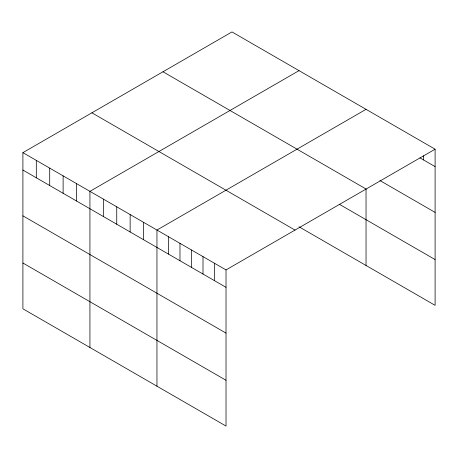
<?xml version="1.0" encoding="UTF-8"?>
<svg xmlns="http://www.w3.org/2000/svg" width="458" height="458" viewBox="0 0 458 458"><rect width="100%" height="100%" fill="white"/><g stroke="black" fill="none" stroke-linecap="round" stroke-linejoin="round"><path stroke-width="0.69" d="M22.9 152.651L226.017 269.917L226.017 426.066L22.9 308.795L22.9 152.651L231.983 31.934L435.1 149.205L435.1 305.349L299.011 226.779M299.011 70.635L89.928 191.347L89.928 347.496M366.039 109.33L156.957 230.048L156.957 386.191M226.017 269.917L435.1 149.205M419.957 157.867L435.1 166.609M379.974 180.566L435.1 212.392M162.985 71.774L366.102 189.04M339.229 204.216L435.1 259.566M91.898 112.817L295.015 230.082M22.9 170.055L226.017 287.321M22.9 215.838L226.017 333.109M22.9 263.012L226.017 380.277M423.593 155.783L423.593 159.962M366.039 189.171L366.039 265.48M214.504 263.27L214.504 280.674M202.997 256.629L202.997 274.033M191.484 249.982L191.484 267.386M179.977 243.335L179.977 260.739M168.464 236.694L168.464 254.098M143.549 222.307L143.549 239.711M130.146 214.567L130.146 231.971M116.738 206.827L116.738 224.231M103.336 199.087L103.336 216.491M76.52 183.606L76.52 201.01M63.118 175.866L63.118 193.27M49.71 168.132L49.71 185.536M36.308 160.392L36.308 177.796"/></g></svg>
